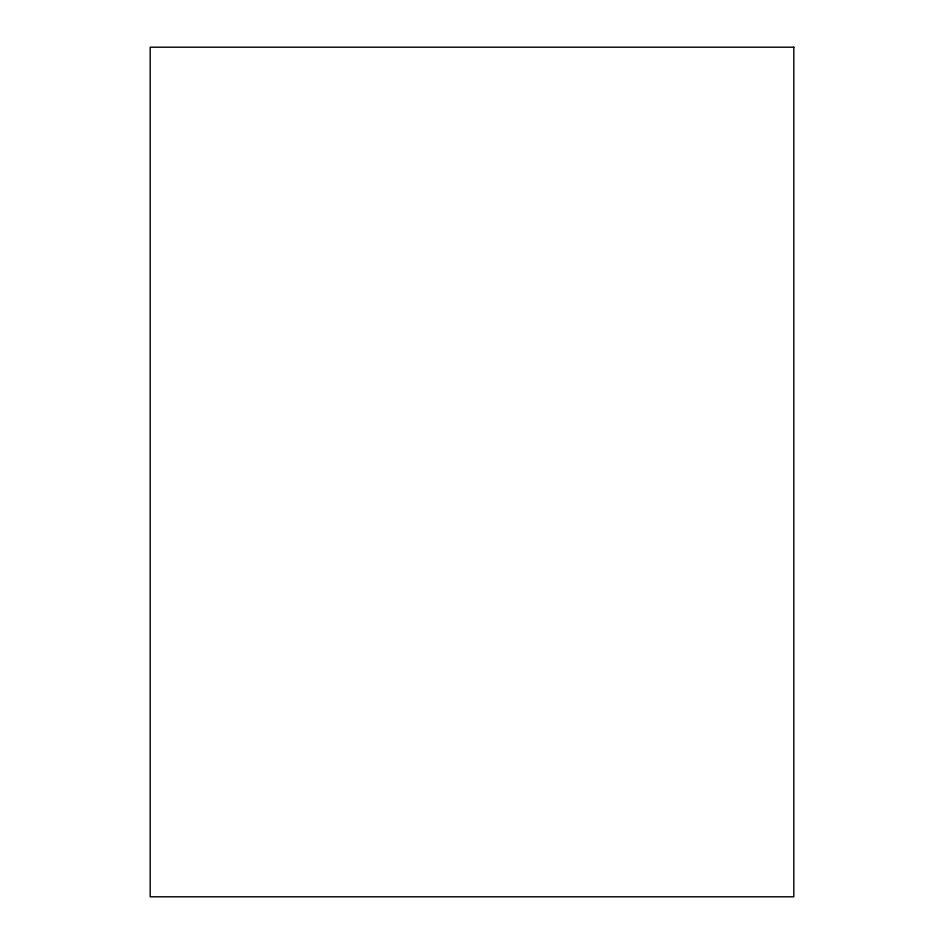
<?xml version="1.0" encoding="UTF-8"?>
<svg xmlns="http://www.w3.org/2000/svg" width="944" height="944" viewBox="0 0 944 944"><rect width="100%" height="100%" fill="white"/><g stroke="black" fill="none" stroke-linecap="round" stroke-linejoin="round"><path stroke-width="1.42" d="M793.821 47.2L150.179 47.2L150.179 896.8L793.821 896.8L793.821 47.2"/></g></svg>
